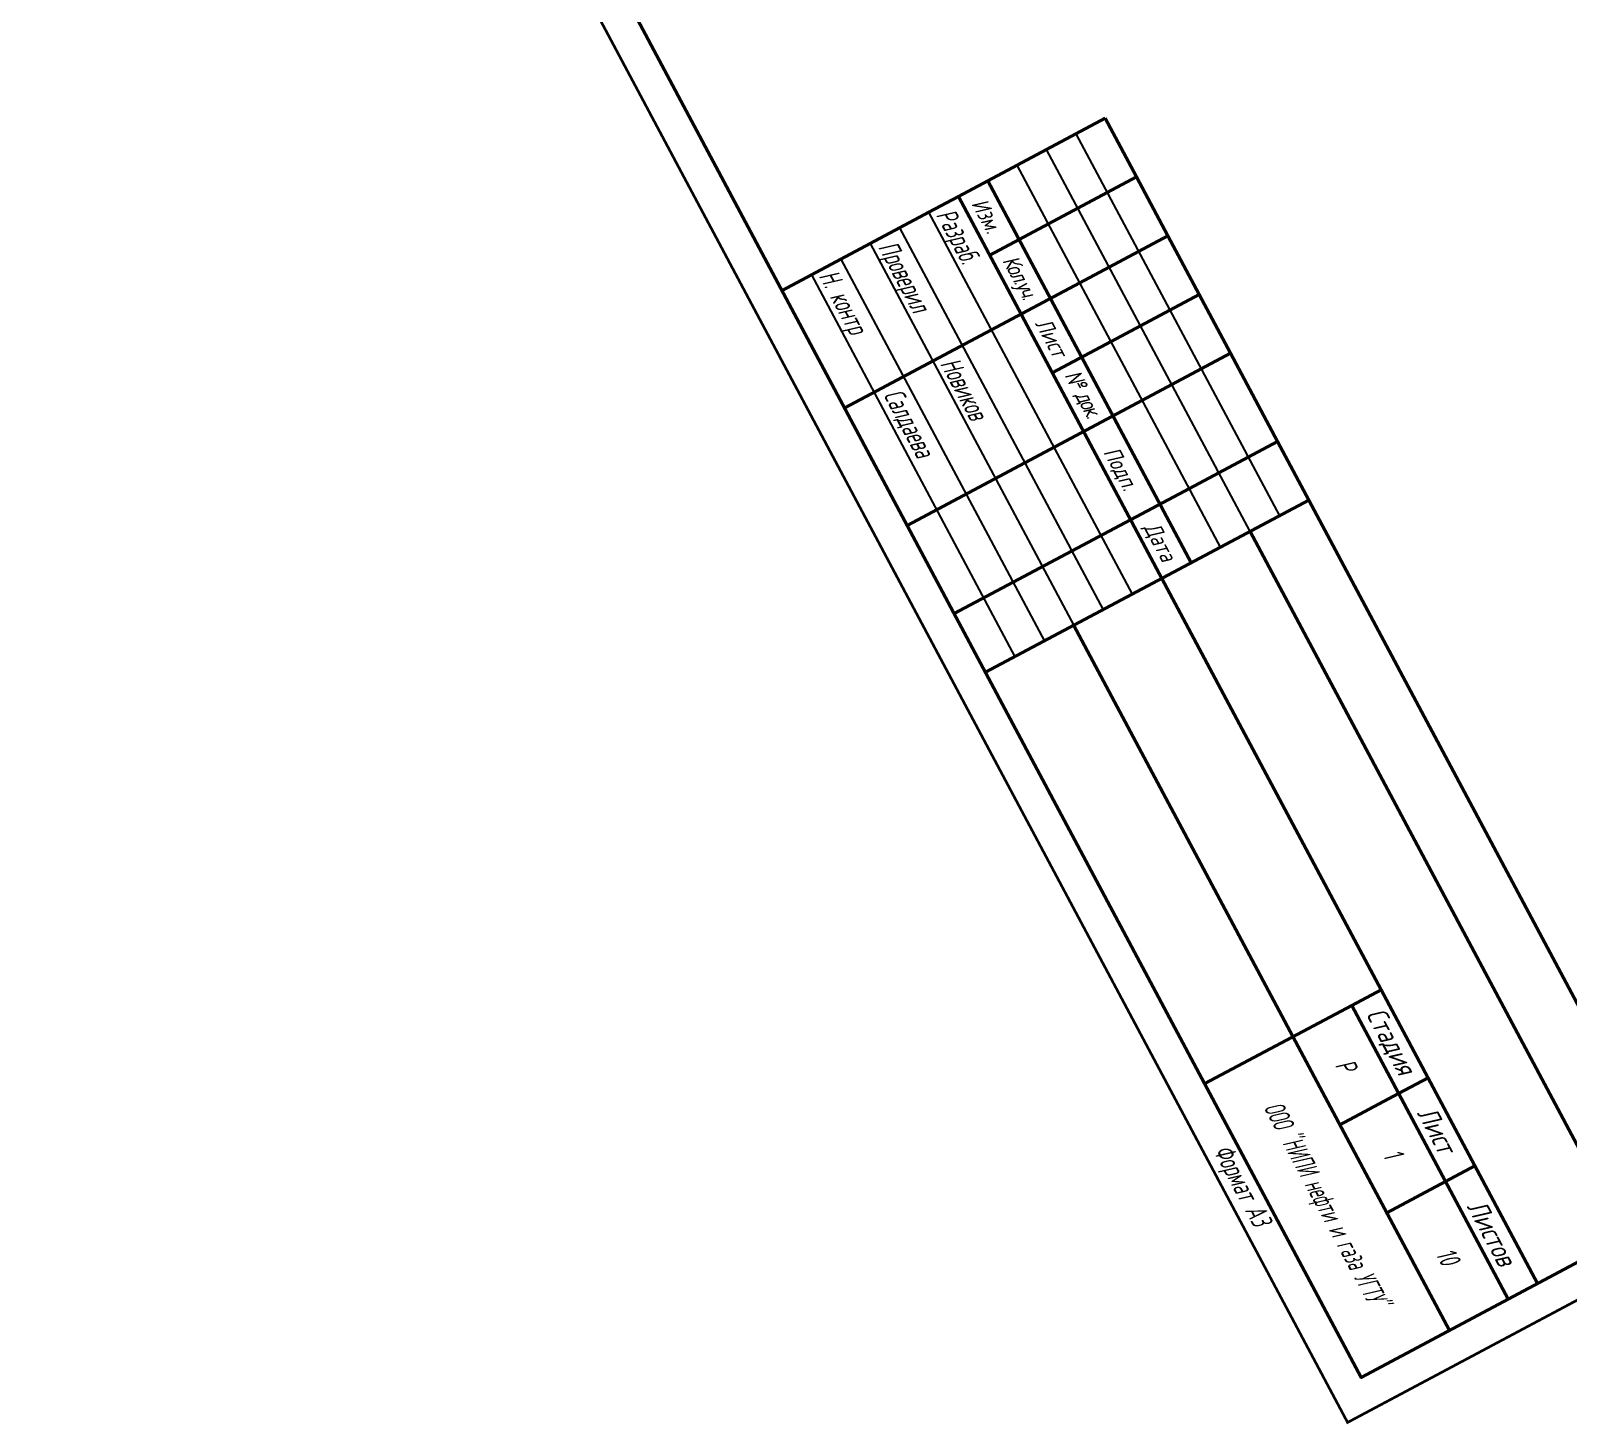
# Model space of a CAD drawing. Extents: x 5370511 to 5386565, y 1010429 to 1053793.
# Drawn here: x 5378423.4 to 5378654.3, y 1041743 to 1041952.3 of the extents above; entities that cross this region are included whole.
import ezdxf
from ezdxf.enums import TextEntityAlignment as Align

# ---------------------------------------------------------------- set-up
doc = ezdxf.new("R2010")
doc.units = 0
doc.layers.get('0').update_dxf_attribs({"linetype": 'CONTINUOUS'})
doc.styles.add('ГОСТ_НИПИ', font='gost_nipi.shx', dxfattribs={"oblique": 15})

# ---------------------------------------------------------------- blocks, each defined once
blk = doc.blocks.new('*U427')
at = {"lineweight": 50}
for p, q in [((-180, 60), (-190, 60)), ((-190, 55), (-190, 60)), ((-170, 60), (-180, 60)), ((-180, 45), (-180, 60)), ((-160, 60), (-170, 60)), ((-170, 45), (-170, 60)), ((-150, 60), (-160, 60)), ((-160, 45), (-160, 60)), ((-135, 60), (-150, 60)), ((-150, 45), (-150, 60)), ((-125, 60), (-135, 60)), ((-135, 45), (-135, 60)), ((-5, 60), (-125, 60)), ((-125, 45), (-125, 60)), ((-190, 50), (-190, 55)), ((-190, 45), (-190, 50)), ((-125, 50), (-5, 50)), ((-190, 40), (-190, 45)), ((-180, 45), (-180, 35)), ((-170, 45), (-170, 5)), ((-160, 45), (-160, 35)), ((-150, 45), (-150, 5)), ((-135, 45), (-135, 5)), ((-125, 45), (-125, 5)), ((-190, 35), (-190, 40)), ((-190, 40), (-125, 40)), ((-125, 35), (-190, 35)), ((-190, 30), (-190, 35)), ((-125, 35), (-55, 35)), ((-55, 30), (-55, 35)), ((-55, 35), (-5, 35)), ((-40, 35), (-40, 30)), ((-25, 35), (-25, 30)), ((-190, 25), (-190, 30)), ((-55, 30), (-55, 5)), ((-55, 30), (-5, 30)), ((-40, 30), (-40, 20)), ((-25, 30), (-25, 20)), ((-190, 20), (-190, 25)), ((-190, 20), (-190, 15)), ((-5, 20), (-125, 20)), ((-190, 15), (-190, 10)), ((-190, 10), (-190, 5))]:
    blk.add_line(p, q, dxfattribs=at)
at = {"lineweight": 25}
for p, q in [((-190, 55), (-125, 55)), ((-125, 50), (-190, 50)), ((-125, 45), (-190, 45)), ((-125, 30), (-190, 30)), ((-190, 25), (-125, 25)), ((-190, 20), (-125, 20)), ((-190, 15), (-125, 15)), ((-190, 10), (-125, 10))]:
    blk.add_line(p, q, dxfattribs=at)
at = {"lineweight": 50, "const_width": 0.4}
blk.add_lwpolyline([(-420, 297), (0, 297), (0, 0), (-420, 0)], close=True, dxfattribs=at)
at = {"lineweight": 50}
blk.add_lwpolyline([(-400, 5), (-5, 5), (-5, 292), (-400, 292)], close=True, dxfattribs=at)
at = {"attachment_point": 5, "style": 'ГОСТ_НИПИ'}
for s, width, insert, char_height in [('Изм.', 10, (-185.51, 37.4), 2.5), ('{\\T0.8;Кол.уч.}', 10, (-175, 37.15), 2.5), ('Лист', 10, (-164.75, 37.4), 2.5), ('{\\T0.8;№ док.}', 10, (-155.08, 37.42), 2.5), ('Подп.', 15, (-142.5, 37.15), 2.5), ('Дата', 10, (-130, 37.15), 2.5), ('Стадия', 15, (-47.5, 32.5), 3), ('Лист', 15, (-32.5, 32.5), 3), ('Листов', 20, (-15, 32.5), 3)]:
    blk.add_mtext_dynamic_manual_height_columns(s, width=width, gutter_width=12.5, heights=[0], dxfattribs=dict(at, insert=insert, char_height=char_height))
at = {"style": 'ГОСТ_НИПИ', "oblique": 15}
blk.add_attdef('СКВОЗНАЯ_НУМЕРАЦИЯ', text='', height=3, dxfattribs=at).set_placement((-10, 288.5), align=Align.MIDDLE_CENTER)
at = {"style": 'ГОСТ_НИПИ', "oblique": 15, "width": 0.8}
for tag, p in [('ДАТА_СОГЛ_1', (-406.75, 146)), ('ДАТА_СОГЛ_2', (-401.75, 146)), ('ФАМИЛИЯ_СОГЛ_1', (-406.75, 111)), ('ФАМИЛИЯ_СОГЛ_2', (-401.75, 111)), ('ХАРАКТЕР_РАБОТЫ_СОГЛ_1', (-406.75, 91)), ('ХАРАКТЕР_РАБОТЫ_СОГЛ_2', (-401.75, 91))]:
    blk.add_attdef(tag, p, '', height=3, rotation=90, dxfattribs=at)
at = {"style": 'ГОСТ_НИПИ', "oblique": 15}
for tag, width, p in [('ОБОЗНАЧЕНИЕ_ДОКУМЕНТА', 0.8, (-65, 55)), ('НАИМЕНОВАНИЕ_ПРОЕКТА', 0.8, (-65, 42.5)), ('НАИМЕНОВАНИЕ_ОБЪЕКТА', 0.8, (-90, 27.5)), ('СТАДИЯ', 0.8, (-47.5, 25)), ('ЛИСТ', 0.8, (-32.5, 25)), ('ЛИСТОВ', 0.8, (-15, 25)), ('НАИМЕНОВАНИЕ_ЧЕРТЕЖА', 0.8, (-90, 12.5)), ('ПРЕДПРИЯТИЕ', 0.7, (-30.48, 12.55))]:
    blk.add_attdef(tag, text='', height=3, dxfattribs=dict(at, width=width)).set_placement(p, align=Align.MIDDLE_CENTER)
at = {"style": 'ГОСТ_НИПИ', "oblique": 15, "width": 0.8}
blk.add_attdef('РАЗРАБ', text='', height=3, dxfattribs=at).set_placement((-189.18, 32.18), align=Align.MIDDLE_LEFT)
for tag, p in [('ФАМИЛИЯ_5', (-169, 31)), ('ДАТА_1', (-134, 31)), ('ХАРАКТЕР_РАБОТЫ_1', (-189, 26)), ('ФАМИЛИЯ_1', (-169, 26)), ('ДАТА_2', (-134, 26)), ('ХАРАКТЕР_РАБОТЫ_2', (-189, 20.72)), ('ФАМИЛИЯ_2', (-169.15, 20.71)), ('ДАТА_3', (-134, 20.72)), ('ХАРАКТЕР_РАБОТЫ_3', (-189, 16)), ('ФАМИЛИЯ_3', (-169.01, 15.99)), ('ДАТА_4', (-134, 16)), ('ФАМИЛИЯ_6', (-169, 11)), ('ДАТА_5', (-134, 11)), ('ХАРАКТЕР_РАБОТЫ_4', (-189, 6)), ('ФАМИЛИЯ_4', (-169, 6)), ('ДАТА_6', (-134, 6))]:
    blk.add_attdef(tag, p, '', height=3, dxfattribs=at)
at = {"style": 'ГОСТ_НИПИ', "oblique": 15, "width": 0.8, "flags": 8}
blk.add_attdef('НКОНТР', text='', height=3, dxfattribs=at).set_placement((-189.36, 12.34), align=Align.MIDDLE_LEFT)
at = {"style": 'ГОСТ_НИПИ', "oblique": 15, "width": 0.8}
blk.add_attdef('ФОРМАТ', text='', height=3, dxfattribs=at).set_placement((-38.94, 0.42), align=Align.BOTTOM_CENTER)

msp = doc.modelspace()

# ---------------------------------------------------------------- block references
ref = msp.add_blockref('*U427', (5378621.14, 1041743.277), dxfattribs=dict(rotation=298.0491553101125))
ref.add_attrib('ЛИСТ', '1', dxfattribs={"height": 3, "rotation": 298.04916, "style": 'ГОСТ_НИПИ', "oblique": 15, "width": 0.8}).set_placement((5378627.922, 1041783.715), align=Align.MIDDLE_CENTER)
ref.add_attrib('ЛИСТОВ', '10', dxfattribs={"height": 3, "rotation": 298.04916, "style": 'ГОСТ_НИПИ', "oblique": 15, "width": 0.8}).set_placement((5378636.151, 1041768.271), align=Align.MIDDLE_CENTER)
ref.add_attrib('СТАДИЯ', 'Р', dxfattribs={"height": 3, "rotation": 298.04916, "style": 'ГОСТ_НИПИ', "oblique": 15, "width": 0.8}).set_placement((5378620.868, 1041796.953), align=Align.MIDDLE_CENTER)
ref.add_attrib('ХАРАКТЕР_РАБОТЫ_2', 'Проверил', (5378550.551, 1041919.819), dxfattribs={"height": 3, "rotation": 298.04916, "style": 'ГОСТ_НИПИ', "oblique": 15, "width": 0.8})
ref.add_attrib('ФАМИЛИЯ_2', 'Новиков', (5378559.883, 1041902.299), dxfattribs={"height": 3, "rotation": 298.04916, "style": 'ГОСТ_НИПИ', "oblique": 15, "width": 0.8})
ref.add_attrib('ФАМИЛИЯ_6', 'Салдаева', (5378551.38, 1041897.599), dxfattribs={"height": 3, "rotation": 298.04916, "style": 'ГОСТ_НИПИ', "oblique": 15, "width": 0.8})
ref.add_attrib('ФОРМАТ', 'Формат А3', dxfattribs={"height": 3, "rotation": 298.04916, "style": 'ГОСТ_НИПИ', "oblique": 15, "width": 0.8}).set_placement((5378603.202, 1041777.84), align=Align.BOTTOM_CENTER)
ref.add_attrib('НКОНТР', 'Н. контр', dxfattribs={"height": 3, "rotation": 298.04916, "style": 'ГОСТ_НИПИ', "oblique": 15, "width": 0.8}).set_placement((5378542.988, 1041916.199), align=Align.MIDDLE_LEFT)
ref.add_attrib('РАЗРАБ', 'Разраб.', dxfattribs={"height": 3, "rotation": 298.04916, "style": 'ГОСТ_НИПИ', "oblique": 15, "width": 0.8}).set_placement((5378560.582, 1041925.369), align=Align.MIDDLE_LEFT)
ref.add_attrib('ПРЕДПРИЯТИЕ', 'ООО "НИПИ нефти и газа УГТУ"', dxfattribs={"height": 3, "rotation": 298.04916, "style": 'ГОСТ_НИПИ', "oblique": 15, "width": 0.7}).set_placement((5378617.889, 1041776.076), align=Align.MIDDLE_CENTER)

doc.saveas('drawing.dxf')
